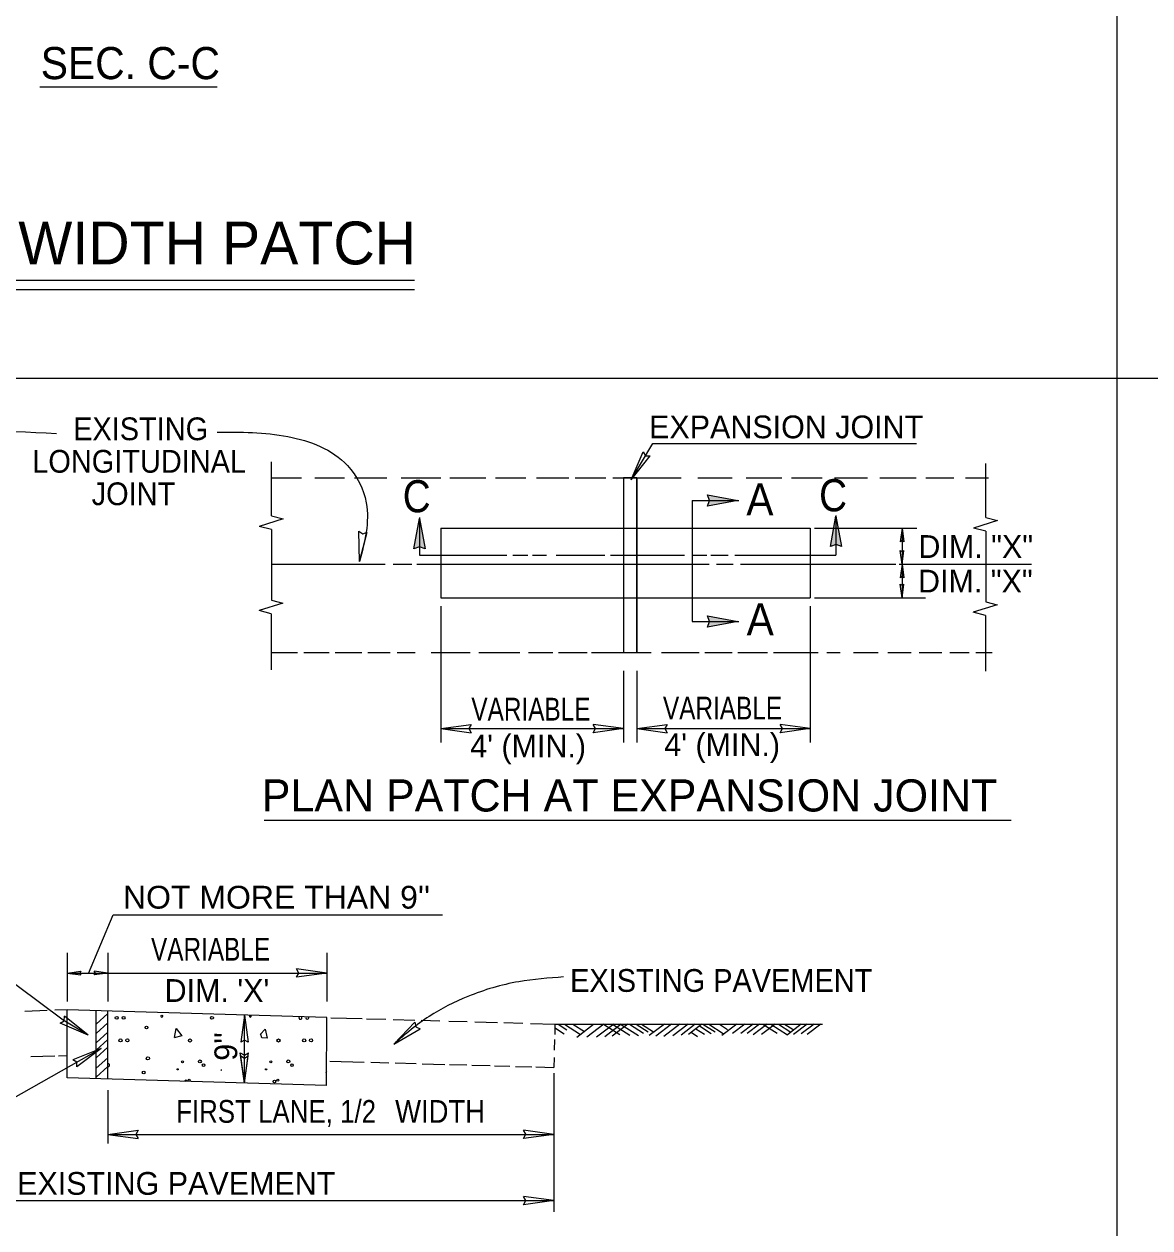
# Model space of a CAD drawing. Extents: x 68 to 441, y -138 to 136.
# Drawn here: x 264.9 to 328.4, y -70.8 to -2.9 of the extents above; entities that cross this region are included whole.
import ezdxf
from ezdxf.enums import TextEntityAlignment as Align

# ---------------------------------------------------------------- set-up
doc = ezdxf.new("R2010")
doc.units = 0
doc.header["$LTSCALE"] = 0.51
doc.layers.add('1', color=7, linetype='Continuous', lineweight=13)

msp = doc.modelspace()

# ---------------------------------------------------------------- hatches: boundary and pattern name
at = {"layer": '1'}
for points in [[(303.4819, -30.0696), (303.5889, -29.7537), (303.4837, -29.4355), (305.1832, -29.7468)], [(287.5546, -32.4722), (287.2387, -32.3653), (286.9206, -32.4705), (287.2317, -30.771)], [(311.0408, -32.3449), (310.7248, -32.2379), (310.4067, -32.3432), (310.7181, -30.6437)], [(303.4822, -36.8954), (303.5892, -36.5795), (303.4839, -36.2613), (305.1834, -36.5727)]]:
    msp.add_hatch(color=256, dxfattribs=at).paths.add_polyline_path(points)

# ---------------------------------------------------------------- linework, layer by layer
at = {"layer": '1', "lineweight": 25}
for p, q in [((326.5475, 84.6188), (326.5472, -120.384)), ((265.8415, -6.4445), (275.8297, -6.4447)), ((256.2026, -17.3305), (286.9669, -17.3313)), ((256.2026, -17.8563), (286.9669, -17.8573)), ((103.6606, -22.8616), (428.6644, -22.8616)), ((299.1758, -28.5885), (299.8434, -27.0044)), ((299.1758, -28.5885), (300.2459, -27.2432)), ((278.8891, -28.4772), (280.5923, -28.4772)), ((281.3472, -28.4775), (283.0077, -28.4772)), ((283.581, -28.4775), (285.3922, -28.4775)), ((286.2072, -28.4775), (288.4411, -28.4778)), ((288.9543, -28.4775), (290.9772, -28.4775)), ((291.5207, -28.4778), (293.2412, -28.4781)), ((293.8448, -28.4778), (295.6561, -28.4778)), ((296.0185, -28.4781), (297.7392, -28.4781)), ((298.1318, -28.4781), (301.9957, -28.4783)), ((298.7331, -28.4786), (298.7326, -38.323)), ((299.493, -28.4783), (299.493, -28.5077)), ((302.9315, -28.4783), (304.8635, -28.4783)), ((305.6483, -28.4783), (307.671, -28.4783)), ((308.2144, -28.4786), (309.935, -28.4788)), ((310.6295, -28.4786), (312.5008, -28.4786)), ((313.1953, -28.4786), (315.2482, -28.4788)), ((315.7916, -28.4788), (317.3612, -28.4788)), ((318.0254, -28.4788), (319.3234, -28.4788)), ((299.493, -28.5379), (299.4925, -38.3227)), ((302.6153, -29.7489), (305.236, -29.7492)), ((278.8891, -31.3962), (278.2043, -31.2135)), ((287.2339, -30.7182), (287.2339, -32.838)), ((310.7203, -30.5908), (310.7201, -32.8372)), ((283.8654, -33.2004), (283.8229, -31.4819)), ((283.8654, -33.2004), (284.288, -31.5342)), ((288.4418, -31.3152), (288.4413, -35.2417)), ((288.4418, -31.3152), (309.2711, -31.3163)), ((309.2711, -31.3163), (309.2711, -35.2428)), ((314.4435, -31.3165), (314.3372, -32.0879)), ((314.4435, -31.3165), (314.5492, -32.0879)), ((319.1621, -31.4889), (318.4772, -31.3062)), ((314.444, -33.3399), (314.338, -32.5684)), ((314.444, -33.3399), (314.5499, -32.5684)), ((287.2339, -32.838), (292.1645, -32.8377)), ((292.5076, -32.8372), (293.3394, -32.8372)), ((293.6075, -32.8383), (294.3907, -32.8383)), ((294.9538, -32.8375), (297.6943, -32.8372)), ((298.0118, -32.838), (302.1713, -32.838)), ((302.5874, -32.8372), (303.4442, -32.8372)), ((303.6639, -32.8383), (304.6425, -32.8383)), ((305.01, -32.8375), (310.7201, -32.8372)), ((278.8891, -33.3388), (285.3017, -33.3388)), ((285.7545, -33.3391), (286.8111, -33.3391)), ((287.0827, -33.3394), (303.5652, -33.3397)), ((303.9878, -33.3399), (304.9239, -33.3399)), ((305.3465, -33.3402), (314.0936, -33.3404)), ((314.4435, -33.3404), (314.3372, -34.1118)), ((314.4435, -33.3404), (314.5492, -34.1118)), ((314.4437, -35.2425), (314.338, -34.471)), ((314.4437, -35.2425), (314.5499, -34.471)), ((288.4413, -35.2417), (309.2711, -35.2428)), ((278.8765, -36.1416), (278.1917, -35.9588)), ((319.1495, -36.2342), (318.4647, -36.0514)), ((278.8765, -38.322), (280.355, -38.322)), ((280.721, -38.3222), (282.1372, -38.3222)), ((282.4937, -38.3222), (283.9971, -38.3222)), ((284.3343, -38.3222), (285.5871, -38.3222)), ((285.9817, -38.3225), (286.9936, -38.3222)), ((287.8987, -38.3225), (290.093, -38.3225)), ((290.5881, -38.3227), (292.8982, -38.3227)), ((293.3931, -38.3227), (294.7623, -38.3227)), ((295.0757, -38.3227), (296.6842, -38.3227)), ((296.9317, -38.323), (300.2972, -38.323)), ((300.8751, -38.3227), (303.0032, -38.323)), ((303.3332, -38.323), (304.8758, -38.323)), ((305.1893, -38.323), (306.8558, -38.323)), ((307.2021, -38.323), (309.7102, -38.3233)), ((310.2048, -38.3233), (310.965, -38.3233)), ((311.7168, -38.3233), (313.0979, -38.3233)), ((313.6539, -38.3233), (314.969, -38.3235)), ((315.4135, -38.3233), (316.6889, -38.3233)), ((317.1337, -38.3235), (318.2267, -38.3235)), ((318.6078, -38.3235), (319.5343, -38.3235)), ((288.4411, -42.6122), (290.1441, -42.3783)), ((288.4411, -42.6122), (290.1441, -42.8462)), ((298.7326, -42.6122), (297.0296, -42.3783)), ((298.7326, -42.6122), (297.0296, -42.8462)), ((299.4928, -42.6125), (301.1957, -42.3785)), ((299.4928, -42.6125), (301.1957, -42.8465)), ((309.2705, -42.6125), (307.5675, -42.3785)), ((309.2705, -42.6125), (307.5675, -42.8465)), ((320.6051, -47.8008), (278.4766, -47.8021)), ((267.3783, -56.3943), (268.1498, -56.2887)), ((269.6756, -56.3943), (268.9042, -56.2878)), ((282.0057, -56.3946), (280.3027, -56.1606)), ((267.3783, -56.3943), (268.1498, -56.5008)), ((269.6756, -56.3943), (268.9042, -56.5001)), ((282.0057, -56.3946), (280.3027, -56.6286)), ((266.2487, -58.5063), (264.997, -58.5584)), ((267.3781, -58.4595), (266.6879, -58.488)), ((268.5641, -59.8887), (267.2179, -58.8196)), ((267.3778, -62.2952), (267.3781, -58.4595)), ((282.0057, -58.9027), (267.3781, -58.4595)), ((269.0167, -62.3447), (269.0167, -58.5091)), ((269.6756, -62.3647), (269.6758, -58.529)), ((277.3688, -58.7621), (277.1583, -60.2948)), ((277.3688, -58.7621), (277.5794, -60.2948)), ((282.0054, -62.7389), (282.0057, -58.9027)), ((282.2485, -58.9096), (284.0155, -58.9597)), ((284.2601, -58.9665), (285.3323, -58.9969)), ((285.7638, -59.009), (286.9855, -59.0437)), ((268.5641, -59.8887), (266.9795, -59.2223)), ((285.7892, -60.3941), (286.9857, -59.1598)), ((285.7892, -60.3941), (287.2742, -59.5282)), ((287.3246, -59.0533), (288.3951, -59.0835)), ((288.8846, -59.0973), (289.9357, -59.1271)), ((290.3503, -59.1389), (291.6279, -59.1751)), ((291.9858, -59.1852), (293.0749, -59.2159)), ((294.8791, -59.2667), (309.9665, -59.2667)), ((294.8544, -60.1373), (294.8376, -60.7404)), ((267.3778, -61.0652), (266.8913, -61.079)), ((269.2853, -60.639), (267.6896, -61.2786)), ((269.2853, -60.639), (267.6896, -61.2786)), ((269.2853, -60.639), (267.9212, -61.6852)), ((269.2853, -60.639), (267.9212, -61.6852)), ((277.3688, -62.5983), (277.1348, -60.8952)), ((277.3688, -62.5983), (277.1583, -61.0656)), ((277.3688, -62.5983), (277.6028, -60.8952)), ((277.3688, -62.5983), (277.5794, -61.0656)), ((266.6854, -61.0847), (265.3282, -61.1232)), ((282.1793, -61.3548), (284.1121, -61.4095)), ((284.4877, -61.42), (285.5193, -61.4492)), ((285.8768, -61.4593), (287.0605, -61.4928)), ((287.3807, -61.5016), (288.6588, -61.5378)), ((288.9231, -61.5454), (289.9008, -61.5731)), ((290.1813, -61.5811), (291.2178, -61.6103)), ((291.461, -61.6171), (292.3246, -61.6415)), ((292.644, -61.6506), (293.5662, -61.6767)), ((293.7903, -61.6831), (294.8098, -61.712)), ((294.8257, -61.1537), (294.8098, -61.712)), ((282.0054, -62.7389), (267.3778, -62.2952)), ((269.6758, -65.4838), (271.3788, -65.2498)), ((269.6758, -65.4838), (271.3788, -65.7178)), ((294.8098, -65.4845), (293.1068, -65.2504)), ((294.8098, -65.4845), (293.1068, -65.7184)), ((294.8098, -69.2149), (293.1068, -68.9808)), ((294.8098, -69.2149), (293.1068, -69.4488))]:
    msp.add_line(p, q, dxfattribs=at)
at = {"layer": '1'}
for p, q in [((278.8891, -30.6195), (278.8891, -27.5687)), ((319.1621, -30.7122), (319.1621, -27.6612)), ((278.8891, -31.3962), (278.8891, -35.3681)), ((309.5069, -31.3163), (315.2864, -31.3163)), ((319.1621, -31.4889), (319.1621, -35.4607)), ((314.2781, -33.3404), (321.7513, -33.3404)), ((309.5069, -35.2428), (315.7662, -35.2428)), ((288.4413, -35.7033), (288.4411, -43.3956)), ((309.2711, -35.7041), (309.2705, -43.3958)), ((278.8765, -36.1416), (278.8765, -39.2906)), ((319.1495, -36.2342), (319.1495, -39.3832)), ((298.7328, -39.3565), (298.7326, -43.3956)), ((299.493, -39.3565), (299.4928, -43.3958)), ((288.4411, -42.6122), (298.7326, -42.6122)), ((299.4928, -42.6125), (309.2705, -42.6125)), ((267.3778, -55.2587), (267.3781, -58.0007)), ((269.6758, -55.2589), (269.6758, -58.0009)), ((282.0057, -55.2592), (282.0057, -58.0012)), ((267.3781, -56.3941), (269.6758, -56.3946)), ((269.6758, -56.3943), (282.0057, -56.3946)), ((269.0167, -59.2766), (269.6758, -58.6812)), ((277.3688, -62.5983), (277.3688, -58.7621)), ((269.0167, -59.7938), (269.6756, -59.1987)), ((294.9055, -59.49), (295.4016, -59.8104)), ((295.0492, -59.2677), (295.5453, -59.5882)), ((295.4119, -59.267), (296.3241, -59.8562)), ((295.8874, -59.267), (296.5411, -59.6891)), ((297.055, -59.2937), (296.1147, -60.0173)), ((297.6385, -59.267), (296.6823, -60.003)), ((298.1945, -59.267), (297.2219, -60.0153)), ((297.6221, -59.2667), (298.5426, -59.8612)), ((298.6158, -59.267), (297.6858, -59.9826)), ((298.9911, -59.2667), (298.1077, -59.9466)), ((298.1255, -59.267), (299.0905, -59.8899)), ((298.5736, -59.2667), (299.5813, -59.9174)), ((299.0782, -59.267), (299.8701, -59.7782)), ((299.455, -59.2667), (300.1366, -59.707)), ((299.7603, -59.267), (300.4346, -59.7022)), ((301.0445, -59.2667), (300.1937, -59.9214)), ((301.4515, -59.267), (300.5607, -59.9523)), ((301.9214, -59.2667), (301.0196, -59.9607)), ((302.3845, -59.2667), (301.5182, -59.9335)), ((302.7887, -59.2667), (301.9843, -59.8859)), ((303.1535, -59.267), (302.3971, -59.8492)), ((302.8132, -59.5287), (303.3, -59.8432)), ((303.0181, -59.3709), (303.676, -59.7961)), ((303.2147, -59.267), (303.9017, -59.7105)), ((303.5451, -59.267), (304.3634, -59.7953)), ((304.1459, -59.2667), (304.6131, -59.5682)), ((305.1313, -59.2667), (304.2877, -59.9162)), ((305.5808, -59.2667), (304.8784, -59.8074)), ((306.049, -59.2667), (305.3526, -59.8031)), ((306.4102, -59.2667), (305.7155, -59.8016)), ((306.8429, -59.267), (306.0457, -59.8807)), ((307.2864, -59.2667), (306.5179, -59.8582)), ((306.5975, -59.2667), (307.3989, -59.7843)), ((307.0397, -59.267), (307.9793, -59.8733)), ((307.4875, -59.2667), (308.1834, -59.7162)), ((307.821, -59.2667), (308.3355, -59.599)), ((308.7674, -59.2667), (307.9831, -59.8706)), ((309.0976, -59.267), (308.3247, -59.8618)), ((309.4855, -59.2667), (308.7652, -59.8212)), ((309.8698, -59.2667), (309.0999, -59.8595)), ((269.0167, -60.3284), (269.6758, -59.7334)), ((269.0167, -60.7414), (269.6756, -60.1464)), ((302.5517, -59.7301), (302.9068, -59.9594)), ((269.0167, -61.1626), (269.6756, -60.5675)), ((269.0164, -62.2617), (269.6758, -61.6664)), ((269.0167, -61.7583), (269.6756, -61.1633)), ((294.8098, -62.0374), (294.8096, -69.8485)), ((269.6756, -62.9894), (269.6756, -65.9969)), ((269.6758, -65.4838), (294.8098, -65.4845)), ((244.5413, -69.2134), (294.8098, -69.2149))]:
    msp.add_line(p, q, dxfattribs=at)
for points in [[(299.1758, -28.5885), (300.3932, -26.5365), (315.257, -26.5365)], [(314.4437, -31.3163), (314.4437, -33.3402), (314.4435, -35.2428)], [(268.5687, -56.412), (269.9774, -53.1059), (288.5387, -53.1062)], [(268.5641, -59.8887), (267.1503, -59.0515), (260.6882, -54.2308), (236.2772, -54.2305)], [(273.4172, -60.0173), (273.5113, -59.5222), (273.841, -59.9229), (273.4053, -60.0407)], [(278.2646, -59.8512), (278.5472, -59.5569), (278.6533, -60.0633), (278.3469, -60.0397), (278.2883, -59.8633)], [(269.2853, -60.639), (263.6597, -63.8432), (248.9821, -63.8432)], [(276.0627, -61.8326), (276.0489, -61.8877), (276.0472, -61.8892)]]:
    msp.add_lwpolyline(points, dxfattribs=at)
at = {"layer": '1', "lineweight": 25}
for points in [[(299.8434, -27.0044), (299.9795, -27.2383), (300.2459, -27.2432)], [(302.6153, -29.7489), (302.6153, -36.5748), (305.2363, -36.575)], [(278.8891, -30.6195), (279.5526, -30.7964), (278.2043, -31.2135)], [(319.1621, -30.7122), (319.8256, -30.8891), (318.4772, -31.3062)], [(283.8229, -31.4819), (284.0432, -31.6393), (284.288, -31.5342)], [(314.5492, -32.0879), (314.4423, -32.0282), (314.3372, -32.0879)], [(314.338, -32.5684), (314.445, -32.6281), (314.5499, -32.5684)], [(314.5492, -34.1118), (314.4423, -34.0522), (314.3372, -34.1118)], [(314.338, -34.471), (314.445, -34.5307), (314.5499, -34.471)], [(278.8891, -35.3681), (279.54, -35.5418), (278.1917, -35.9588)], [(319.1621, -35.4607), (319.813, -35.6344), (318.4647, -36.0514)], [(290.1441, -42.3783), (290.0123, -42.6147), (290.1441, -42.8462)], [(297.0296, -42.8462), (297.1613, -42.6098), (297.0296, -42.3783)], [(301.1957, -42.3785), (301.064, -42.6149), (301.1957, -42.8465)], [(307.5675, -42.8465), (307.6993, -42.6101), (307.5675, -42.3785)], [(268.1498, -56.2887), (268.0902, -56.3956), (268.1498, -56.5008)], [(268.9042, -56.5001), (268.9638, -56.3931), (268.9042, -56.2878)], [(280.3027, -56.6286), (280.4344, -56.3922), (280.3027, -56.1606)], [(266.9795, -59.2223), (267.2133, -59.086), (267.2179, -58.8196)], [(286.9857, -59.1598), (287.0277, -59.4272), (287.2742, -59.5282)], [(293.4887, -59.2278), (294.8791, -59.2667), (294.8628, -59.8573)], [(277.5794, -60.2948), (277.3667, -60.1762), (277.1583, -60.2948)], [(277.1348, -60.8952), (277.3712, -61.027), (277.6028, -60.8952)], [(277.1583, -61.0656), (277.371, -61.1842), (277.5794, -61.0656)], [(267.9212, -61.6852), (267.9187, -61.4146), (267.6896, -61.2786)], [(267.9212, -61.6852), (267.9187, -61.4146), (267.6896, -61.2786)], [(271.3788, -65.2498), (271.2471, -65.4862), (271.3788, -65.7178)], [(293.1068, -65.7184), (293.2386, -65.482), (293.1068, -65.2504)], [(293.1068, -69.4488), (293.2386, -69.2124), (293.1068, -68.9808)]]:
    msp.add_lwpolyline(points, dxfattribs=at)
for points in [[(298.7326, -38.323), (299.4928, -38.323), (299.493, -28.4783), (298.7328, -28.4783)], [(303.4819, -30.0696), (303.5889, -29.7537), (303.4837, -29.4355), (305.1832, -29.7468)], [(287.5546, -32.4722), (287.2387, -32.3653), (286.9206, -32.4705), (287.2317, -30.771)], [(311.0408, -32.3449), (310.7248, -32.2379), (310.4067, -32.3432), (310.7181, -30.6437)], [(303.4822, -36.8954), (303.5892, -36.5795), (303.4839, -36.2613), (305.1834, -36.5727)]]:
    msp.add_lwpolyline(points, close=True, dxfattribs=at)
at = {"layer": '1'}
for centre, radius in [((270.1667, -58.9171), 0.0833), ((270.5526, -58.9171), 0.0833), ((275.5381, -58.9171), 0.0833), ((271.843, -59.4547), 0.0777), ((270.3819, -60.1898), 0.0872), ((270.7678, -60.1898), 0.0872), ((274.3017, -60.1955), 0.0882), ((279.2872, -60.1955), 0.0882), ((280.7389, -60.1898), 0.0872), ((281.1247, -60.1898), 0.0872), ((271.9269, -61.1994), 0.0903), ((273.8743, -61.3965), 0.0609), ((274.8574, -61.3723), 0.0829), ((275.0666, -61.5868), 0.0727), ((278.8598, -61.3965), 0.0609), ((279.843, -61.3723), 0.0829), ((280.0521, -61.5868), 0.0727), ((271.6879, -61.993), 0.0779), ((273.6055, -61.8197), 0.0359), ((274.2597, -62.4351), 0.0553), ((278.591, -61.8197), 0.0359), ((279.0569, -62.5069), 0.0765), ((279.2453, -62.4351), 0.0553)]:
    msp.add_circle(centre, radius, dxfattribs=at)
for centre, radius, start, end in [((272.7152, -58.8156), 0.0566, 120.61462, 59.3854), ((277.7007, -58.8155), 0.0566, 128.49377, 48.03248), ((280.5237, -58.9171), 0.0833, 133.01322, 43.51304), ((280.9095, -58.9171), 0.0833, 143.52802, 32.99824), ((269.6952, -61.5868), 0.0727, 254.48026, 105.51673), ((274.0713, -62.5069), 0.0765, 4.80535, 171.71857), ((282.0448, -61.993), 0.0779, 120.3262, 239.67072)]:
    msp.add_arc(centre, radius, start, end, dxfattribs=at)
for points in [[(266.777, -25.9883), (257.2419, -26.3597), (255.4616, -27.064), (254.3234, -29.1977), (253.6836, -30.6206), (252.5409, -33.178)], [(275.8292, -25.8958), (279.8242, -26.1501), (283.175, -27.7793), (284.238, -29.882), (283.8654, -33.2004)], [(295.3672, -56.6126), (292.8307, -56.8788), (289.9722, -57.7092), (287.7797, -58.8351), (285.7892, -60.3941)]]:
    msp.add_spline(points, degree=3, dxfattribs=at)

# ---------------------------------------------------------------- texts
for s, height, width, p in [('SEC. C-C', 1.812, 0.95, (270.9349, -6.004)), ('EXISTING ', 1.284, 0.95, (271.7444, -26.3562)), ('LONGITUDINAL', 1.284, 0.95, (271.4337, -28.1873)), ('JOINT', 1.284, 0.95, (271.1112, -30.0184)), ('C', 1.812, 0.9, (287.082, -30.4197)), ('A', 1.812, 0.95, (306.4321, -30.5991)), ('C', 1.812, 0.9, (310.5576, -30.3637)), ('A', 1.812, 0.95, (306.4515, -37.355)), ('VARIABLE', 1.284, 0.8, (293.5225, -42.1586)), ('VARIABLE', 1.284, 0.8, (304.325, -42.099)), ("NOT MORE THAN 9''", 1.284, 1.05, (279.1788, -52.7595)), ('VARIABLE', 1.284, 0.8, (275.4607, -55.6911)), ('EXISTING PAVEMENT', 1.284, 0.95, (304.2515, -57.4527)), ('FIRST LANE, 1/2', 1.284, 0.85, (279.153, -64.8331)), ('WIDTH', 1.284, 0.9, (288.4003, -64.8332))]:
    msp.add_text(s, height=height, dxfattribs=dict(at, width=width)).set_placement(p, align=Align.CENTER)
for s, height, p in [('HALF WIDTH PATCH', 2.416, (271.2552, -16.4458)), ('EXPANSION JOINT', 1.284, (307.9122, -26.2476)), ('DIM. "X"', 1.284, (318.6018, -32.9915)), ('DIM. "X"', 1.284, (318.5799, -34.9394)), ("4' (MIN.)", 1.284, (293.3636, -44.2347)), ("4' (MIN.)", 1.284, (304.3035, -44.162)), ('PLAN PATCH AT EXPANSION JOINT', 1.812, (299.081, -47.2853)), ("DIM. 'X'", 1.284, (275.8201, -58.0201)), ('WIDTH OF EXISTING PAVEMENT', 1.284, (269.0408, -68.8923))]:
    msp.add_text(s, height=height, dxfattribs=at).set_placement(p, align=Align.CENTER)
msp.add_text("9''", height=1.284, rotation=90, dxfattribs=at).set_placement((276.9621, -60.5302), align=Align.CENTER)

doc.saveas('drawing.dxf')
